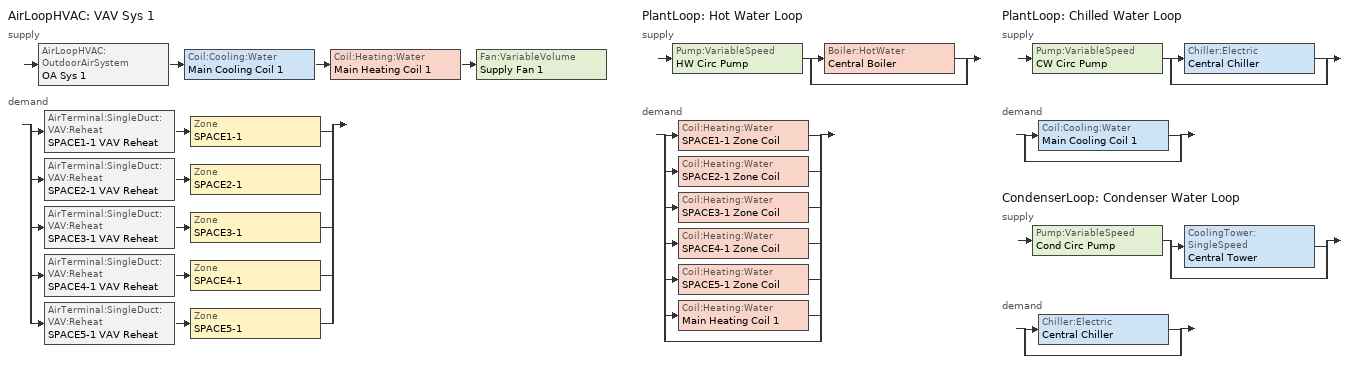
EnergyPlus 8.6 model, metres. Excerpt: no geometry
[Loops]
AirLoopHVAC 'VAV Sys 1'
 supply: AirLoopHVAC:OutdoorAirSystem 'OA Sys 1' > Coil:Cooling:Water 'Main Cooling Coil 1' > Coil:Heating:Water 'Main Heating Coil 1' > Fan:VariableVolume 'Supply Fan 1'
 demand: split
  | AirTerminal:SingleDuct:VAV:Reheat 'SPACE1-1 VAV Reheat' > Zone 'SPACE1-1'
  | AirTerminal:SingleDuct:VAV:Reheat 'SPACE2-1 VAV Reheat' > Zone 'SPACE2-1'
  | AirTerminal:SingleDuct:VAV:Reheat 'SPACE3-1 VAV Reheat' > Zone 'SPACE3-1'
  | AirTerminal:SingleDuct:VAV:Reheat 'SPACE4-1 VAV Reheat' > Zone 'SPACE4-1'
  | AirTerminal:SingleDuct:VAV:Reheat 'SPACE5-1 VAV Reheat' > Zone 'SPACE5-1'
PlantLoop 'Hot Water Loop'
 supply: Pump:VariableSpeed 'HW Circ Pump' > split
  | Boiler:HotWater 'Central Boiler'
  | bypass
 demand: split
  | Coil:Heating:Water 'SPACE1-1 Zone Coil'
  | Coil:Heating:Water 'SPACE2-1 Zone Coil'
  | Coil:Heating:Water 'SPACE3-1 Zone Coil'
  | Coil:Heating:Water 'SPACE4-1 Zone Coil'
  | Coil:Heating:Water 'SPACE5-1 Zone Coil'
  | Coil:Heating:Water 'Main Heating Coil 1'
  | bypass
PlantLoop 'Chilled Water Loop'
 supply: Pump:VariableSpeed 'CW Circ Pump' > split
  | Chiller:Electric 'Central Chiller'
  | bypass
 demand: split
  | Coil:Cooling:Water 'Main Cooling Coil 1'
  | bypass
CondenserLoop 'Condenser Water Loop'
 supply: Pump:VariableSpeed 'Cond Circ Pump' > split
  | CoolingTower:SingleSpeed 'Central Tower'
  | bypass
 demand: split
  | Chiller:Electric 'Central Chiller'
  | bypass
[Sizing:Zone] Zone Cooling Design Supply Air Temperature Input Method=SupplyAirTemperature; Zone Cooling Design Supply Air Temperature {C}=14; Zone Heating Design Supply Air Temperature Input Method=SupplyAirTemperature; Zone Heating Design Supply Air Temperature {C}=50; Zone Cooling Design Supply Air Humidity Ratio {kgWater/kgDryAir}=0.009; Zone Heating Design Supply Air Humidity Ratio {kgWater/kgDryAir}=0.004; Zone Heating Sizing Factor=0; Zone Cooling Sizing Factor=0; Cooling Design Air Flow Method=DesignDay; Cooling Design Air Flow Rate {m3/s}=0; Cooling Minimum Air Flow per Zone Floor Area {m3/s-m2}=.000762; Cooling Minimum Air Flow {m3/s}=0; Cooling Minimum Air Flow Fraction=0; Heating Design Air Flow Method=DesignDay; Heating Design Air Flow Rate {m3/s}=0; Heating Maximum Air Flow per Zone Floor Area {m3/s-m2}=.002032; Heating Maximum Air Flow {m3/s}=.1415762; Heating Maximum Air Flow Fraction=0.3
Name | Design Specification Outdoor Air Object
SPACE1-1 | SZ DSOA SPACE1-1
SPACE2-1 | SZ DSOA SPACE2-1
SPACE3-1 | SZ DSOA SPACE3-1
SPACE4-1 | SZ DSOA SPACE4-1
SPACE5-1 | SZ DSOA SPACE5-1
[DesignSpecification:OutdoorAir] Outdoor Air Method=flow/person; Outdoor Air Flow per Person {m3/s-person}=0.00944; Outdoor Air Flow per Zone Floor Area {m3/s-m2}=0; Outdoor Air Flow per Zone {m3/s}=0
SZ DSOA SPACE1-1; SZ DSOA SPACE2-1; SZ DSOA SPACE3-1; SZ DSOA SPACE4-1; SZ DSOA SPACE5-1
[Sizing:System]
VAV Sys 1: Type of Load to Size On=sensible; Design Outdoor Air Flow Rate {m3/s}=autosize; Central Heating Maximum System Air Flow Ratio=0.3; Preheat Design Temperature {C}=7; Preheat Design Humidity Ratio {kgWater/kgDryAir}=0.008; Precool Design Temperature {C}=11; Precool Design Humidity Ratio {kgWater/kgDryAir}=0.008; Central Cooling Design Supply Air Temperature {C}=12.8; Central Heating Design Supply Air Temperature {C}=16.7; Type of Zone Sum to Use=noncoincident; 100% Outdoor Air in Cooling=no; 100% Outdoor Air in Heating=no; Central Cooling Design Supply Air Humidity Ratio {kgWater/kgDryAir}=0.008; Central Heating Design Supply Air Humidity Ratio {kgWater/kgDryAir}=0.008; Cooling Supply Air Flow Rate Method=DesignDay; Cooling Supply Air Flow Rate {m3/s}=0; Heating Supply Air Flow Rate Method=DesignDay; Heating Supply Air Flow Rate {m3/s}=0; System Outdoor Air Method=ZoneSum; Zone Maximum Outdoor Air Fraction=1; Cooling Design Capacity Method=CoolingDesignCapacity; Cooling Design Capacity {W}=autosize; Heating Design Capacity Method=HeatingDesignCapacity; Heating Design Capacity {W}=autosize; Central Cooling Capacity Control Method=OnOff
[Sizing:Plant]
Name | Loop Type | Design Loop Exit Temperature {C} | Loop Design Temperature Difference {deltaC}
Hot Water Loop | heating | 82 | 11
Chilled Water Loop | cooling | 7.22 | 6.67
Condenser Water Loop | condenser | 29.4 | 5.6
[ZoneControl:Thermostat] Control Type Schedule=Zone Control Type Sched; Control 1=CoolingSetPoint; Control 2=HeatingSetpoint; Control 3=DualSetPoint
Name | Zone or ZoneList
SPACE1-1 Control | SPACE1-1
SPACE2-1 Control | SPACE2-1
SPACE3-1 Control | SPACE3-1
SPACE4-1 Control | SPACE4-1
SPACE5-1 Control | SPACE5-1
[ThermostatSetpoint:SingleHeating]
HeatingSetpoint: Setpoint Temperature Schedule=Htg-SetP-Sch
[ThermostatSetpoint:SingleCooling]
CoolingSetpoint: Setpoint Temperature Schedule=Clg-SetP-Sch
[ThermostatSetpoint:DualSetpoint]
DualSetPoint: Heating Setpoint Temperature Schedule=Htg-SetP-Sch; Cooling Setpoint Temperature Schedule=Clg-SetP-Sch
[Zone equipment]
SPACE1-1: SPACE1-1 VAV Reheat
SPACE2-1: SPACE2-1 VAV Reheat
SPACE3-1: SPACE3-1 VAV Reheat
SPACE4-1: SPACE4-1 VAV Reheat
SPACE5-1: SPACE5-1 VAV Reheat
[AirTerminal:SingleDuct:VAV:Reheat] Availability Schedule=ReheatCoilAvailSched; Maximum Air Flow Rate {m3/s}=autosize; Zone Minimum Air Flow Input Method=Constant; Constant Minimum Air Flow Fraction=0.3; Maximum Hot Water or Steam Flow Rate {m3/s}=autosize; Minimum Hot Water or Steam Flow Rate {m3/s}=0; Convergence Tolerance=0.001; Damper Heating Action=Reverse; Maximum Flow per Zone Floor Area During Reheat {m3/s-m2}=autosize; Maximum Flow Fraction During Reheat=autosize
Name | Reheat Coil
SPACE1-1 VAV Reheat | SPACE1-1 Zone Coil
SPACE2-1 VAV Reheat | SPACE2-1 Zone Coil
SPACE3-1 VAV Reheat | SPACE3-1 Zone Coil
SPACE4-1 VAV Reheat | SPACE4-1 Zone Coil
SPACE5-1 VAV Reheat | SPACE5-1 Zone Coil
[Coil:Heating:Water] Availability Schedule=ReheatCoilAvailSched; Rated Inlet Water Temperature {C}=82.2; Rated Inlet Air Temperature {C}=16.6; Rated Outlet Water Temperature {C}=71.1; Rated Outlet Air Temperature {C}=32.2; Rated Ratio for Air and Water Convection=0.5
Name | U-Factor Times Area Value {W/K} | Maximum Water Flow Rate {m3/s} | Performance Input Method | Rated Capacity {W}
SPACE1-1 Zone Coil; SPACE2-1 Zone Coil; SPACE3-1 Zone Coil; SPACE4-1 Zone Coil; SPACE5-1 Zone Coil | Autosize | Autosize | NominalCapacity | 10000
Main Heating Coil 1 | autosize | autosize | UFactorTimesAreaAndDesignWaterFlowRate | autosize
[AirLoopHVAC:ReturnPlenum]
Return-Plenum-1: Zone=PLENUM-1
[AirLoopHVAC]
VAV Sys 1: Design Supply Air Flow Rate {m3/s}=autosize
[Coil:Cooling:Water]
Main Cooling Coil 1: Availability Schedule=CoolingCoilAvailSched; Design Water Flow Rate {m3/s}=autosize; Design Air Flow Rate {m3/s}=autosize; Design Inlet Water Temperature {C}=autosize; Design Inlet Air Temperature {C}=autosize; Design Outlet Air Temperature {C}=autosize; Design Inlet Air Humidity Ratio {kgWater/kgDryAir}=autosize; Design Outlet Air Humidity Ratio {kgWater/kgDryAir}=autosize; Type of Analysis=SimpleAnalysis; Heat Exchanger Configuration=CrossFlow
[Fan:VariableVolume]
Supply Fan 1: Availability Schedule=FanAvailSched; Fan Total Efficiency=0.7; Pressure Rise {Pa}=600; Maximum Flow Rate {m3/s}=autosize; Fan Power Minimum Flow Rate Input Method=Fraction; Fan Power Minimum Flow Fraction=0.25; Motor Efficiency=0.9; Motor In Airstream Fraction=1; Fan Power Coefficient 1=0.350712; Fan Power Coefficient 2=0.308505; Fan Power Coefficient 3=-0.541374; Fan Power Coefficient 4=0.871988; Fan Power Coefficient 5=0
[Controller:WaterCoil] Control Variable=Temperature; Actuator Variable=FLOW; Controller Convergence Tolerance {deltaC}=0.002; Maximum Actuated Flow {m3/s}=autosize; Minimum Actuated Flow {m3/s}=0
Name | Action
Central Cooling Coil Contoller 1 | Reverse
Central Heating Coil Contoller 1 | Normal
[Controller:OutdoorAir]
OA Controller 1: Minimum Outdoor Air Flow Rate {m3/s}=autosize; Maximum Outdoor Air Flow Rate {m3/s}=autosize; Economizer Control Type=FixedDryBulb; Economizer Control Action Type=ModulateFlow; Economizer Maximum Limit Dry-Bulb Temperature {C}=19; Economizer Minimum Limit Dry-Bulb Temperature {C}=4; Lockout Type=NoLockout; Minimum Limit Type=FixedMinimum; Minimum Outdoor Air Schedule=Min OA Sched
[SetpointManager:Warmest]
Supply Air Temperature Manager 1: Control Variable=Temperature; HVAC Air Loop=VAV Sys 1; Minimum Setpoint Temperature {C}=11.2; Maximum Setpoint Temperature {C}=16; Strategy=MaximumTemperature; Setpoint Node or NodeList=Supply Air Temp Nodes 1
[SetpointManager:MixedAir]
Mixed Air Temp Manager 1: Control Variable=Temperature; Setpoint Node or NodeList=Mixed Air Node 1
[PlantLoop] Fluid Type=Water; Maximum Loop Flow Rate {m3/s}=autosize; Minimum Loop Flow Rate {m3/s}=0; Plant Loop Volume {m3}=autocalculate; Load Distribution Scheme=SequentialLoad
Name | Plant Equipment Operation Scheme | Maximum Loop Temperature {C} | Minimum Loop Temperature {C}
Hot Water Loop | Hot Loop Operation | 100 | 10
Chilled Water Loop | CW Loop Operation | 98 | 1
[SetpointManager:Scheduled] Control Variable=Temperature
Name | Schedule | Setpoint Node or NodeList
Central Boiler Setpoint Manager | HW Loop Temp Schedule | Central Boiler Outlet Node
Central Chiller Setpoint Manager | CW Loop Temp Schedule | Central Chiller Outlet Node
[PlantEquipmentOperationSchemes] Control Scheme 1 Schedule=PlantOnSched
Name | Control Scheme 1
Hot Loop Operation | Central Boiler Only
CW Loop Operation | Central Chiller Only
[PlantEquipmentOperation:HeatingLoad]
Central Boiler Only: Load Range 1 Lower Limit {W}=0; Load Range 1 Upper Limit {W}=1000000; Range 1 Equipment List=heating plant
[PlantEquipmentList]
heating plant: Central Boiler
Cooling Plant: Central Chiller
[Boiler:HotWater]
Central Boiler: Fuel Type=NaturalGas; Nominal Capacity {W}=autosize; Nominal Thermal Efficiency=0.8; Efficiency Curve Temperature Evaluation Variable=LeavingBoiler; Normalized Boiler Efficiency Curve=BoilerEfficiency; Design Water Outlet Temperature {C}=81; Design Water Flow Rate {m3/s}=autosize; Minimum Part Load Ratio=0; Maximum Part Load Ratio=1.2; Optimum Part Load Ratio=1; Water Outlet Upper Temperature Limit {C}=100; Boiler Flow Mode=LeavingSetpointModulated
[Pump:VariableSpeed] Design Maximum Flow Rate {m3/s}=autosize; Design Pump Head {Pa}=179352; Design Power Consumption {W}=autosize; Motor Efficiency=0.9; Fraction of Motor Inefficiencies to Fluid Stream=0; Coefficient 1 of the Part Load Performance Curve=0; Coefficient 2 of the Part Load Performance Curve=1; Coefficient 3 of the Part Load Performance Curve=0; Coefficient 4 of the Part Load Performance Curve=0; Design Minimum Flow Rate {m3/s}=0; Pump Control Type=INTERMITTENT
Name | Pump Flow Rate Schedule
HW Circ Pump
CW Circ Pump; Cond Circ Pump | CoolingPumpAvailSched
[PlantEquipmentOperation:CoolingLoad] Load Range 1 Lower Limit {W}=0
Name | Load Range 1 Upper Limit {W} | Range 1 Equipment List
Central Chiller Only | 900000 | Cooling Plant
Year Round Tower Operation | 90000000 | All Towers
[Chiller:Electric]
Central Chiller: Condenser Type=WaterCooled; Nominal Capacity {W}=autosize; Nominal COP {W/W}=3.2; Minimum Part Load Ratio=0; Maximum Part Load Ratio=1; Optimum Part Load Ratio=0.65; Design Condenser Inlet Temperature {C}=29.44; Temperature Rise Coefficient=2.682759; Design Chilled Water Outlet Temperature {C}=6.667; Design Chilled Water Flow Rate {m3/s}=autosize; Design Condenser Fluid Flow Rate {m3/s}=autosize; Coefficient 1 of Capacity Ratio Curve=0.944836; Coefficient 2 of Capacity Ratio Curve=-0.0570088; Coefficient 3 of Capacity Ratio Curve=-0.00185486; Coefficient 1 of Power Ratio Curve=1.907846; Coefficient 2 of Power Ratio Curve=-1.20499; Coefficient 3 of Power Ratio Curve=0.263462; Coefficient 1 of Full Load Ratio Curve=0.03303; Coefficient 2 of Full Load Ratio Curve=0.6852; Coefficient 3 of Full Load Ratio Curve=0.2818; Chilled Water Outlet Temperature Lower Limit {C}=5; Chiller Flow Mode=LeavingSetpointModulated
[CondenserLoop]
Condenser Water Loop: Fluid Type=Water; Condenser Equipment Operation Scheme=Tower Loop Operation; Maximum Loop Temperature {C}=80; Minimum Loop Temperature {C}=10; Maximum Loop Flow Rate {m3/s}=autosize; Minimum Loop Flow Rate {m3/s}=0; Condenser Loop Volume {m3}=autocalculate; Load Distribution Scheme=SequentialLoad
[SetpointManager:FollowOutdoorAirTemperature]
MyCondenserControl: Control Variable=Temperature; Reference Temperature Type=OutdoorAirWetBulb; Offset Temperature Difference {deltaC}=0; Maximum Setpoint Temperature {C}=80; Minimum Setpoint Temperature {C}=10; Setpoint Node or NodeList=Condenser Supply Outlet Node
[CondenserEquipmentOperationSchemes]
Tower Loop Operation: Control Scheme 1=Year Round Tower Operation; Control Scheme 1 Schedule=PlantOnSched
[CondenserEquipmentList]
All Towers: Central Tower
[CoolingTower:SingleSpeed]
Central Tower: Design Water Flow Rate {m3/s}=autosize; Design Air Flow Rate {m3/s}=autosize; Design Fan Power {W}=autosize; Design U-Factor Times Area Value {W/K}=autosize; Free Convection Air Flow Rate {m3/s}=0; Free Convection Air Flow Rate Sizing Factor=0.1; Free Convection U-Factor Times Area Value {W/K}=0; Free Convection U-Factor Times Area Value Sizing Factor=0.1; Performance Input Method=UFactorTimesAreaAndDesignWaterFlowRate; Heat Rejection Capacity and Nominal Capacity Sizing Ratio=1.25; Free Convection Nominal Capacity Sizing Factor=0.1
[Schedule:Compact]
Htg-SetP-Sch: Through: 12/31, For: Weekdays CustomDay1 CustomDay2, Until: 7:00, 12.8, Until: 18:00, 21.1, Until: 24:00, 12.8, For: Weekends Holidays, Until: 7:00, 12.8, Until: 13:00, 21.1, Until: 24:00, 12.8, For: SummerDesignDay, Until: 24:00, 12.8, For: WinterDesignDay, Until: 24:00, 21.1
Clg-SetP-Sch: Through: 12/31, For: Weekdays CustomDay1 CustomDay2, Until: 7:00, 40, Until: 18:00, 23.9, Until: 24:00, 40, For: Weekends Holidays, Until: 7:00, 40, Until: 13:00, 23.9, Until: 24:00, 32.2, For: SummerDesignDay, Until: 24:00, 23.9, For: WinterDesignDay, Until: 24:00, 40
Zone Control Type Sched: Through: 12/31, For: Weekdays Weekends Holidays CustomDay1 CustomDay2, Until: 24:00, 4, For: SummerDesignDay, Until: 24:00, 2, For: WinterDesignDay, Until: 24:00, 1
Min OA Sched: Through: 12/31, For: Weekdays, Until: 6:00, 0.02, Until: 18:00, 1, Until: 24:00, 0.02, For: Weekends SummerDesignDay WinterDesignDay CustomDay1 CustomDay2 Holidays, Until: 24:00, 0.02
FanAvailSched: Through: 3/31, For: AllDays, Until: 24:00, 1, Through: 9/30, For: Weekdays, Until: 7:00, 0, Until: 17:00, 1, Until: 24:00, 0, For: Weekends Holidays CustomDay1 CustomDay2, Until: 24:00, 0, For: SummerDesignDay WinterDesignDay, Until: 24:00, 1, Through: 12/31, For: AllDays, Until: 24:00, 1
CoolingCoilAvailSched: Through: 3/31, For: Alldays, Until: 24:00, 0, Through: 9/30, For: Weekdays, Until: 7:00, 0, Until: 17:00, 1, Until: 24:00, 0, For: Weekends Holidays CustomDay1 CustomDay2, Until: 24:00, 0, For: SummerDesignDay WinterDesignDay, Until: 24:00, 1, Through: 12/31, For: Alldays, Until: 24:00, 0
CoolingPumpAvailSched: Through: 3/31, For: Alldays, Until: 24:00, 0, Through: 9/30, For: Alldays, Until: 24:00, 1, Through: 12/31, For: Alldays, Until: 24:00, 0
ReheatCoilAvailSched: Through: 3/31, For: Alldays, Until: 24:00, 1, Through: 9/30, For: Weekdays, Until: 7:00, 0, Until: 17:00, 1, Until: 24:00, 0, For: SummerDesignDay WinterDesignDay, Until: 24:00, 1, For: Weekends Holidays CustomDay1 CustomDay2, Until: 24:00, 0, Through: 12/31, For: Alldays, Until: 24:00, 1
CW Loop Temp Schedule: Through: 12/31, For: Alldays, Until: 24:00, 7.22
HW Loop Temp Schedule: Through: 12/31, For: Alldays, Until: 24:00, 82
PlantOnSched: Through: 12/31, For: Alldays, Until: 24:00, 1
[Curve:Quadratic]
BoilerEfficiency: Coefficient1 Constant=1; Coefficient2 x=0; Coefficient3 x**2=0; Minimum Value of x=0; Maximum Value of x=1
